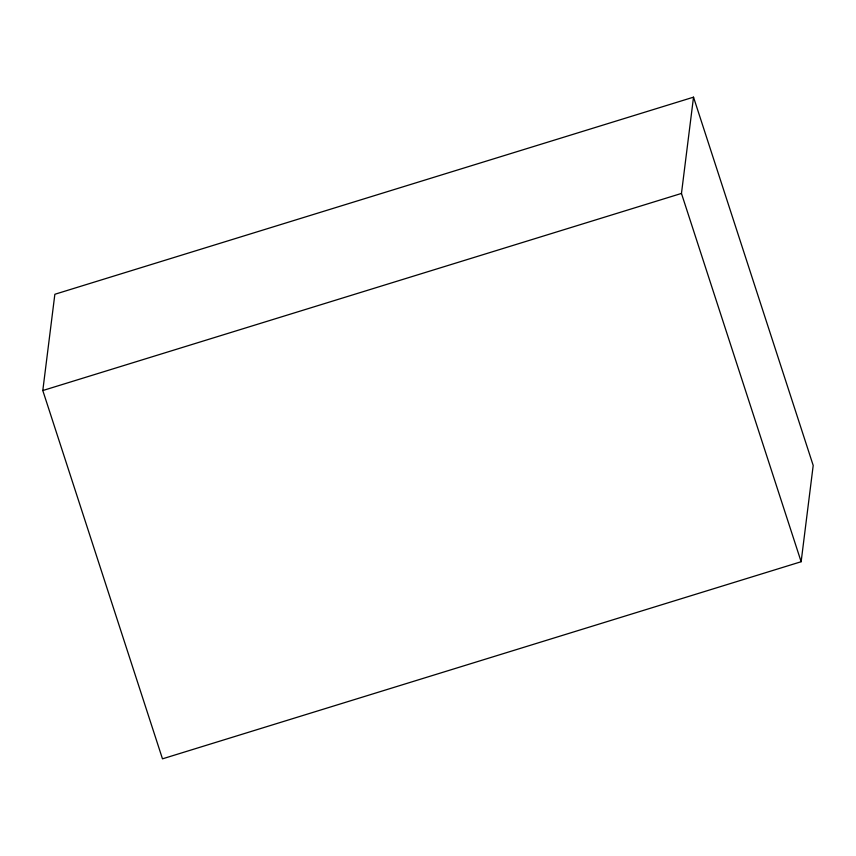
<?xml version="1.0" encoding="UTF-8"?>
<svg xmlns="http://www.w3.org/2000/svg" width="856" height="856" viewBox="0 0 856 856"><rect width="100%" height="100%" fill="white"/><g stroke="black" fill="none" stroke-linecap="round" stroke-linejoin="round"><path stroke-width="1.28" d="M42.8 390.539L54.859 294.271L693.52 97.167L813.2 465.461L801.141 561.729L162.48 758.833L42.8 390.539L681.462 193.435L693.52 97.167M681.462 193.435L801.141 561.729"/></g></svg>
